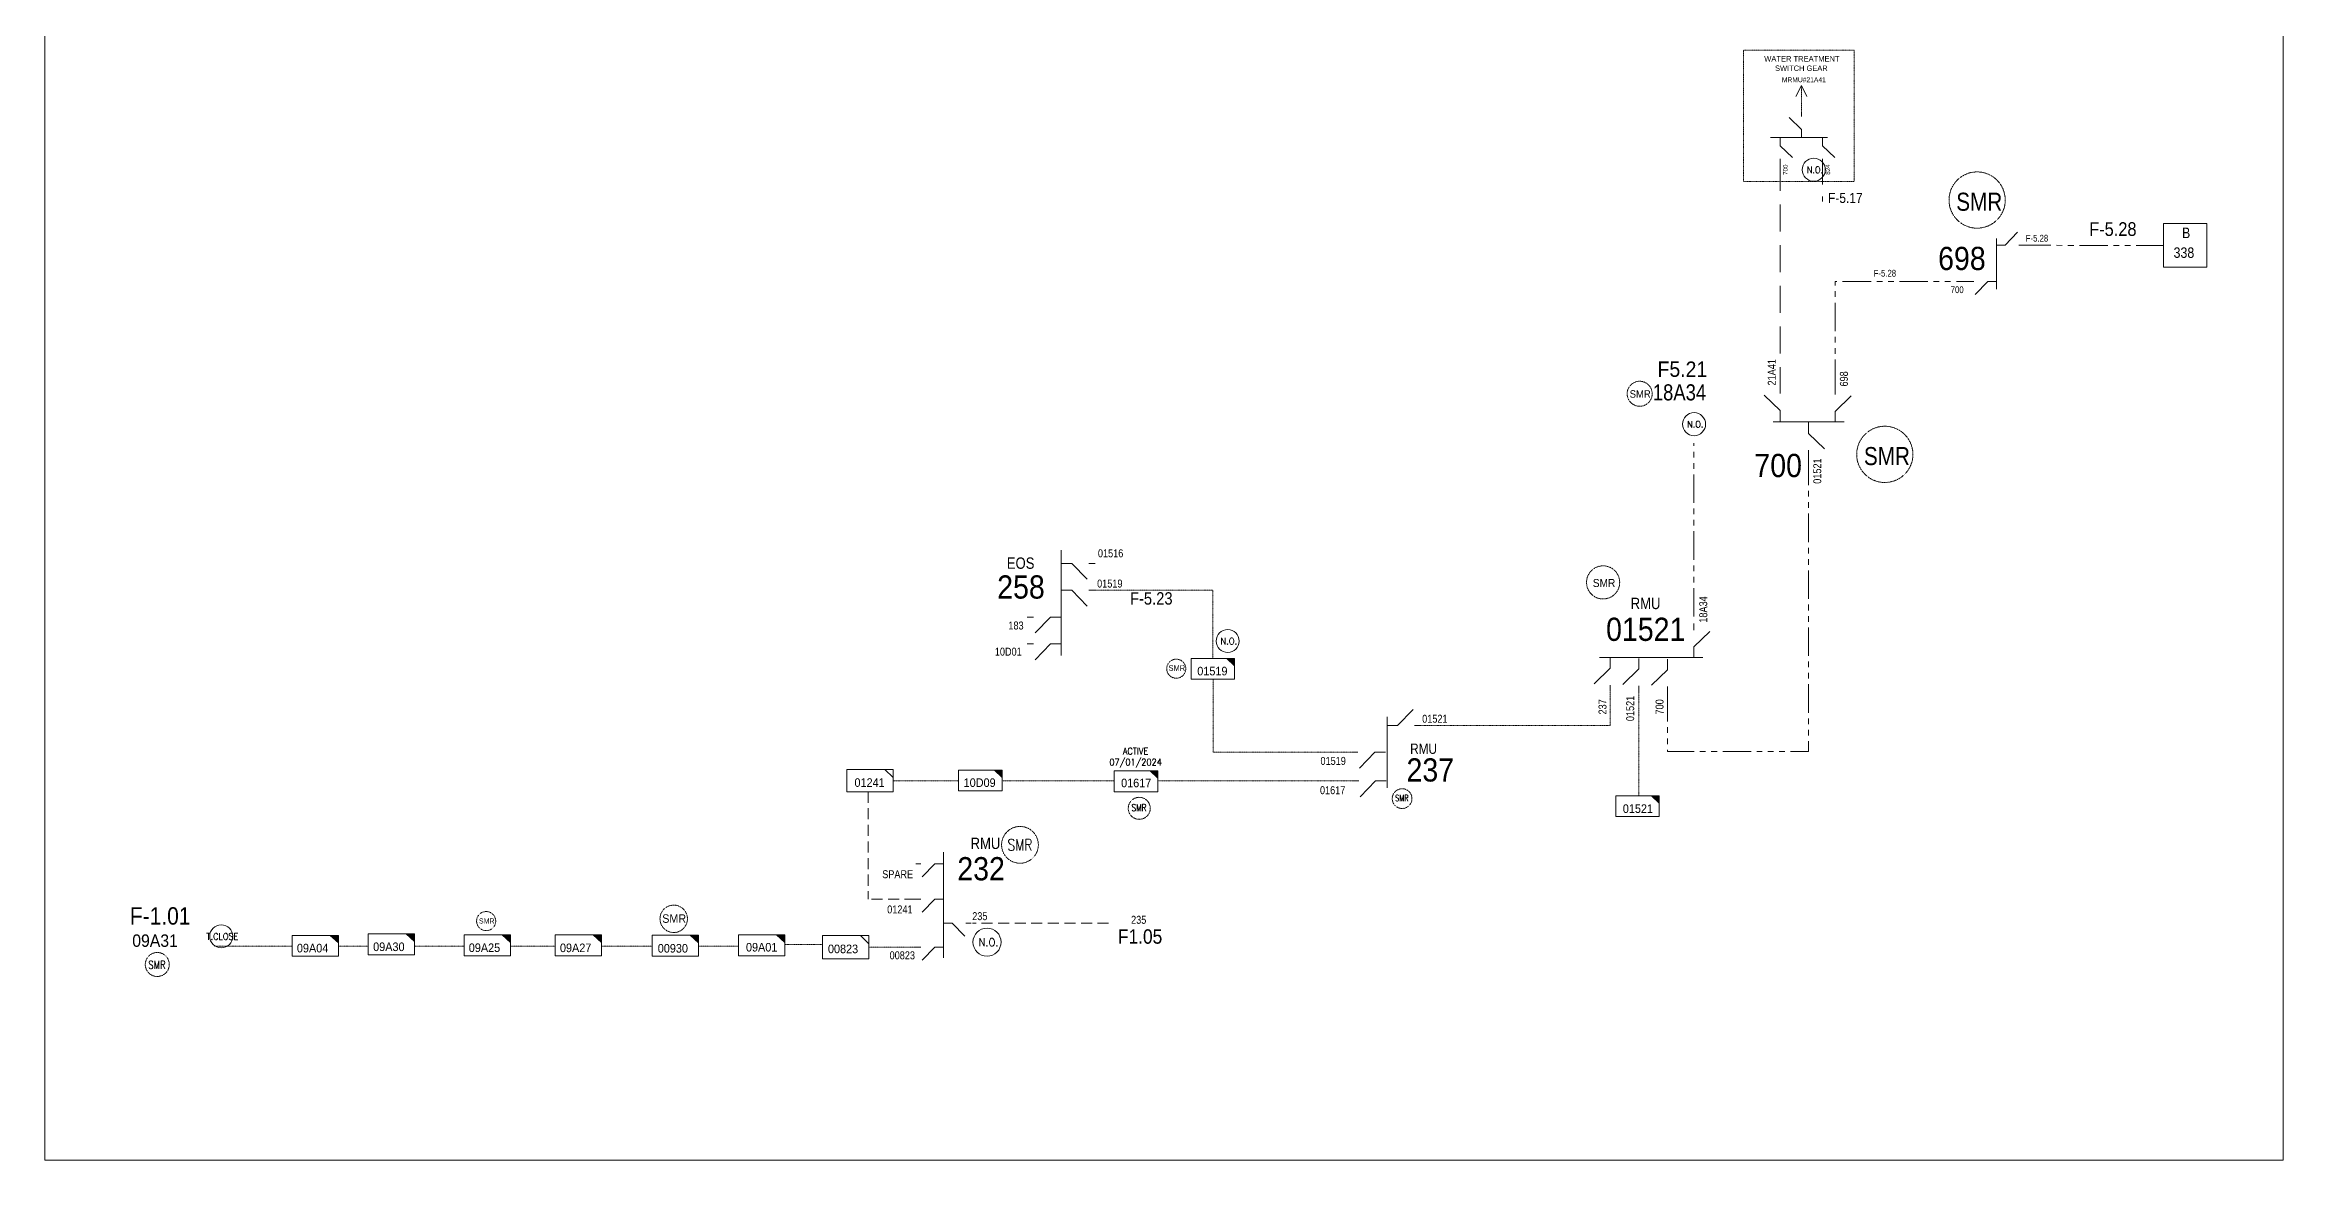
# Model space of a CAD drawing. Header units: metres. Extents: x 65984 to 144644, y -19036 to 23726.
# Drawn here: x 103028 to 103993, y -4626 to -4146 of the extents above; entities that cross this region are included whole.
import ezdxf
from ezdxf.enums import TextEntityAlignment as Align

# ---------------------------------------------------------------- set-up
doc = ezdxf.new("R2010")
doc.units = ezdxf.units.M
doc.header["$MEASUREMENT"] = 0
for name, pattern in [('( Phantom )', [2.5, 1.25, -0.25, 0.25, -0.25, 0.25, -0.25]), ('DGN Style 3', [0.013877, 0, -0.013877]), ('HIDDEN2', [2381.25, 1587.5, -793.75])]:
    doc.linetypes.add(name, pattern=pattern)
doc.layers.get('0').update_dxf_attribs({"color": 95, "lineweight": 40})
for name, color, linetype, lineweight in [('d_eos', 111, 'Continuous', 40), ('d_eos no', 121, 'Continuous', 40), ('d_switch', 95, 'Continuous', 40), ('d_tf no', 6, 'Continuous', 40), ('d_ug cable', 95, 'Continuous', 40), ('d_ug main line', 95, 'Continuous', 40), ('FDR  1  05', 172, 'Continuous', 40), ('FDR  2  19', 172, 'Continuous', 40), ('FDR  4  02', 126, 'Continuous', 40), ('GRID STATION 01', 7, 'Continuous', 40), ('Level 37', 7, 'Continuous', 0), ('O H MAIN FEEDER', 4, 'Continuous', 100), ('SW N O', 114, 'Continuous', 30)]:
    doc.layers.add(name, color=color, linetype=linetype, lineweight=lineweight)
doc.styles.add('NASKHF', font='naskhf.shx', dxfattribs={"height": 8})
doc.styles.add('Style-Arial', font='arial.ttf')
doc.styles.add('Style-ENGINEERING', font='ENGINEERING.shx')
doc.styles.add('Style-msdefault', font='msdefault.shx')
doc.styles.add('Style-STANDARD', font='STANDARD.shx')

# ---------------------------------------------------------------- blocks, each defined once
blk = doc.blocks.new('TF_8')
at = {"color": 0, "linetype": 'ByBlock', "lineweight": -2}
blk.add_line((6.3, 4.95), (9.9, 1.35), dxfattribs=at)
blk.add_3dface([(-10.1, 4.95), (9.9, 4.95), (9.9, -5.05), (-10.1, -5.05)], dxfattribs=at)
blk = doc.blocks.new('exist.us-1000kva')
at = {"color": 0, "linetype": 'ByBlock', "lineweight": -2, "flags": 128}
blk.add_lwpolyline([(40, 12.9), (32.8, 20), (40, 20)], close=True, dxfattribs=at)
at = {"color": 0, "linetype": 'ByBlock', "lineweight": -2, "extrusion": (0, 0, -1)}
blk.add_solid([(-40, 12.9), (-32.8, 20), (-40, 20)], dxfattribs=at)
at = {"color": 0, "linetype": 'ByBlock', "lineweight": -2, "xscale": 2, "yscale": 2}
blk.add_blockref('TF_8', (20.2, 10.1), dxfattribs=at)
blk = doc.blocks.new('*U1008')
at = {"layer": 'SW N O', "color": 3, "lineweight": 13, "ltscale": 0.426762}
blk.add_circle((0, 0), 16.8, dxfattribs=at)
at = {"layer": 'SW N O', "color": 3, "lineweight": 13, "style": 'Style-STANDARD'}
blk.add_text('N.O.', height=9.6, dxfattribs=at).set_placement((1.7, -0.2), align=Align.MIDDLE_CENTER)
blk = doc.blocks.new('*U1221')
at = {"layer": 'SW N O', "color": 3, "lineweight": 13, "ltscale": 0.426762}
blk.add_circle((0, 0), 16.8, dxfattribs=at)
at = {"layer": 'SW N O', "color": 3, "lineweight": 13, "style": 'Style-STANDARD'}
blk.add_text('N.O.', height=9.6, dxfattribs=at).set_placement((1.7, -0.2), align=Align.MIDDLE_CENTER)
blk = doc.blocks.new('*U1222')
at = {"layer": 'SW N O', "color": 1, "lineweight": 13, "ltscale": 0.426762}
blk.add_circle((0, 0), 16.8, dxfattribs=at)
at = {"layer": 'SW N O', "color": 1, "lineweight": 13, "style": 'Style-STANDARD'}
blk.add_text('T.CLOSE', height=9.6, dxfattribs=at).set_placement((1.7, -0.2), align=Align.MIDDLE_CENTER)
blk = doc.blocks.new('*U1223')
at = {"layer": 'd_eos', "color": 2, "linetype": 'Continuous', "lineweight": 13, "ltscale": 0.555394}
for p, q in [((-4.6, 11.3), (-11.4, 18.3)), ((0, 14), (0, -18.3)), ((-12.1, 11.3), (-14.9, 11.3)), ((0, 11.3), (-4.6, 11.3)), ((-4.6, -12.9), (-11.4, -5.9)), ((0, -0.8), (4.7, -0.8)), ((4.7, -0.8), (11.4, -7.8)), ((12.1, -0.8), (14.9, -0.8)), ((-12.1, -12.9), (-14.9, -12.9)), ((0, -12.9), (-4.6, -12.9))]:
    blk.add_line(p, q, dxfattribs=at)

msp = doc.modelspace()

# ---------------------------------------------------------------- linework, layer by layer
at = {"layer": 'd_eos', "color": 2, "linetype": 'Continuous', "lineweight": 13, "ltscale": 0.54966}
for p, q in [((103869.07, -4250.92), (103869.07, -4229.17)), ((103869.07, -4232.07), (103872.8, -4232.07)), ((103872.8, -4232.07), (103878.24, -4226.46)), ((103878.76, -4232.07), (103881.03, -4232.07)), ((103859.37, -4247.72), (103857.11, -4247.72)), ((103865.34, -4247.72), (103859.89, -4253.33)), ((103869.07, -4247.72), (103865.34, -4247.72)), ((103415.46, -4538.96), (103415.46, -4493.39)), ((103405.77, -4498.47), (103403.5, -4498.47)), ((103411.73, -4498.47), (103406.29, -4504.08)), ((103415.46, -4498.47), (103411.73, -4498.47)), ((103405.77, -4513.63), (103403.5, -4513.63)), ((103411.73, -4513.63), (103406.29, -4519.24)), ((103415.46, -4513.63), (103411.73, -4513.63)), ((103415.46, -4523.97), (103419.19, -4523.97)), ((103419.19, -4523.97), (103424.64, -4529.59)), ((103425.16, -4523.97), (103427.42, -4523.97)), ((103405.77, -4534.38), (103403.5, -4534.38)), ((103411.74, -4534.38), (103406.29, -4539.99)), ((103415.46, -4534.38), (103411.74, -4534.38))]:
    msp.add_line(p, q, dxfattribs=at)
at = {"layer": 'd_eos', "color": 2, "linetype": 'Continuous', "lineweight": 13, "ltscale": 0.625574}
for p, q in [((103775.86, -4303.25), (103769, -4296.59)), ((103775.86, -4295.95), (103775.86, -4293.18)), ((103799.66, -4296.32), (103799.66, -4293.55)), ((103799.66, -4303.61), (103806.53, -4296.95)), ((103772.86, -4308.17), (103803.46, -4308.17)), ((103775.86, -4307.8), (103775.86, -4303.25)), ((103788.19, -4308.17), (103788.19, -4313.09)), ((103799.66, -4308.17), (103799.66, -4303.61)), ((103788.19, -4313.09), (103795.05, -4319.75)), ((103788.19, -4320.38), (103788.19, -4323.15)), ((103738.8, -4397.79), (103738.8, -4395.02)), ((103738.8, -4405.08), (103745.67, -4398.42)), ((103738.8, -4409.64), (103738.8, -4405.08)), ((103702.67, -4414.23), (103695.8, -4420.89)), ((103698.11, -4409.64), (103742.6, -4409.64)), ((103702.67, -4409.68), (103702.67, -4414.23)), ((103715, -4414.56), (103708.14, -4421.22)), ((103715, -4410), (103715, -4414.56)), ((103727.33, -4414.86), (103720.47, -4421.52)), ((103727.33, -4410.31), (103727.33, -4414.86)), ((103606.55, -4465.74), (103606.55, -4435.14)), ((103611.11, -4438.93), (103617.77, -4432.07)), ((103606.55, -4438.93), (103611.11, -4438.93)), ((103618.41, -4438.93), (103621.17, -4438.93)), ((103594.04, -4450.4), (103591.27, -4450.4)), ((103601.33, -4450.41), (103594.67, -4457.27)), ((103605.89, -4450.4), (103601.33, -4450.4)), ((103594.34, -4462.74), (103591.57, -4462.74)), ((103601.64, -4462.74), (103594.98, -4469.6)), ((103606.19, -4462.74), (103601.64, -4462.74))]:
    msp.add_line(p, q, dxfattribs=at)
at = {"layer": 'd_eos', "color": 7, "linetype": 'Continuous', "lineweight": 13, "ltscale": 0.625574}
for p, q in [((103466.17, -4408.74), (103466.17, -4363.38)), ((103466.17, -4369.06), (103470.73, -4369.06)), ((103470.73, -4369.06), (103477.39, -4375.92)), ((103478.02, -4369.06), (103480.79, -4369.06)), ((103466.17, -4380.68), (103470.73, -4380.68)), ((103470.73, -4380.68), (103477.39, -4387.54)), ((103478.02, -4380.68), (103480.79, -4380.68)), ((103454.32, -4392.18), (103451.56, -4392.18)), ((103461.62, -4392.18), (103454.96, -4399.05)), ((103466.17, -4392.18), (103461.62, -4392.18)), ((103454.32, -4403.69), (103451.55, -4403.69)), ((103461.62, -4403.68), (103454.96, -4410.55)), ((103466.17, -4403.69), (103461.62, -4403.69)), ((103702.67, -4421.53), (103702.67, -4424.3)), ((103715, -4421.85), (103715, -4424.62)), ((103727.33, -4422.16), (103727.33, -4424.92))]:
    msp.add_line(p, q, dxfattribs=at)
at = {"layer": 'd_ug cable', "color": 206, "linetype": 'DGN Style 3', "lineweight": 13}
msp.add_line((103715, -4424.62), (103715, -4469.15), dxfattribs=at)
at = {"layer": 'd_ug cable', "color": 206, "linetype": 'HIDDEN2', "lineweight": 13, "ltscale": 0.003}
for p, q in [((103403.5, -4513.63), (103383.08, -4513.63)), ((103486.63, -4524.06), (103428.02, -4524.06))]:
    msp.add_line(p, q, dxfattribs=at)
at = {"layer": 'd_ug cable', "color": 206, "linetype": 'DGN Style 3', "lineweight": 13, "flags": 128}
for points in [[(103480.79, -4380.68), (103531.51, -4380.68), (103531.51, -4410.01)], [(103591.37, -4450.4), (103531.65, -4450.4), (103531.65, -4418.94)], [(103621.17, -4438.93), (103702.67, -4438.93), (103702.67, -4424.3)], [(103422.05, -4462.74), (103393.77, -4462.74)], [(103489.07, -4462.74), (103440.81, -4462.74)], [(103591.57, -4462.74), (103507.87, -4462.74)], [(103154.94, -4533.93), (103167.65, -4533.93)], [(103187.78, -4533.93), (103208.96, -4533.93)], [(103228.9, -4533.93), (103248.1, -4533.93)], [(103268.1, -4533.93), (103289.86, -4533.93)], [(103309.86, -4533.93), (103327.13, -4533.93)], [(103347.33, -4533.2), (103363.3, -4533.2)], [(103383.3, -4534.38), (103403.75, -4534.38)]]:
    msp.add_lwpolyline(points, dxfattribs=at)
at = {"layer": 'd_ug cable', "color": 206, "linetype": 'HIDDEN2', "lineweight": 13, "ltscale": 0.003}
msp.add_lwpolyline([(103383.08, -4467.4), (103383.08, -4513.63)], dxfattribs=at)
at = {"layer": 'd_ug cable', "color": 31, "linetype": 'DGN Style 3', "lineweight": 13, "flags": 128}
msp.add_lwpolyline([(103101.43, -4533.93), (103134.92, -4533.93)], dxfattribs=at)
at = {"layer": 'd_ug cable', "color": 2, "linetype": 'DGN Style 3', "lineweight": 13}
for centre, radius in [((103860.78, -4212.59), 12.11), ((103715.4, -4296.02), 5.39), ((103821.01, -4322.13), 12.11), ((103699.65, -4377.27), 7.14), ((103515.76, -4414.44), 4.11), ((103218.44, -4523.13), 4.12), ((103299.24, -4522.16), 5.91), ((103076.76, -4541.83), 5.17)]:
    msp.add_circle(centre, radius, dxfattribs=at)
at = {"layer": 'd_ug cable', "color": 1, "linetype": 'DGN Style 3', "lineweight": 13}
for centre, radius in [((103499.81, -4474.57), 4.74), ((103613.05, -4470.39), 4.26), ((103448.42, -4490.29), 7.92)]:
    msp.add_circle(centre, radius, dxfattribs=at)
at = {"layer": 'd_ug main line', "color": 206, "linetype": 'HIDDEN2', "lineweight": 13, "ltscale": 0.00735}
msp.add_lwpolyline([(103775.86, -4197), (103775.86, -4293.18)], dxfattribs=at)
at = {"layer": 'd_ug main line', "color": 206, "linetype": 'HIDDEN2', "lineweight": 13, "ltscale": 0.006615}
msp.add_lwpolyline([(103794.12, -4195.35), (103794.12, -4213.21)], dxfattribs=at)
at = {"layer": 'd_ug main line', "color": 206, "linetype": '( Phantom )', "lineweight": 13, "ltscale": 9.8, "flags": 128}
for points in [[(103880.33, -4232.07), (103941.07, -4232.19)], [(103799.66, -4293.55), (103799.66, -4247.72), (103857.11, -4247.72)], [(103738.7, -4392.02), (103738.7, -4346.19), (103738.7, -4317.37)], [(103788.19, -4323.15), (103788.19, -4450.08), (103767.09, -4450.08)], [(103727.33, -4424.92), (103727.33, -4450.08), (103767.09, -4450.08)]]:
    msp.add_lwpolyline(points, dxfattribs=at)
at = {"layer": 'FDR  2  19', "color": 60, "linetype": 'DGN Style 3', "lineweight": 13}
msp.add_line((103785.05, -4175.56), (103785.05, -4163.29), dxfattribs=at)
at = {"layer": 'FDR  2  19', "color": 60, "linetype": 'Continuous', "lineweight": 13, "flags": 128}
msp.add_lwpolyline([(103782.73, -4167.94), (103785.05, -4163.29), (103787.38, -4167.94)], dxfattribs=at)
at = {"layer": 'FDR  4  02', "color": 231, "linetype": 'DGN Style 3', "lineweight": 13, "flags": 128}
msp.add_lwpolyline([(103807.88, -4204.56), (103760.14, -4204.56), (103760.14, -4148.01), (103807.88, -4148.01)], close=True, dxfattribs=at)
at = {"layer": 'GRID STATION 01', "color": 206, "lineweight": 13, "ltscale": 0.379284, "flags": 128}
msp.add_lwpolyline([(103959.81, -4241.44), (103959.81, -4222.71), (103941.07, -4222.71), (103941.07, -4241.44)], close=True, dxfattribs=at)
at = {"layer": 'O H MAIN FEEDER', "color": 140, "linetype": 'Continuous', "lineweight": 13, "flags": 128}
msp.add_lwpolyline([(103028.29, -3970.83), (103992.66, -3970.83), (103992.66, -4626.12), (103028.29, -4626.12)], close=True, dxfattribs=at)

# ---------------------------------------------------------------- block references
at = {"layer": 'd_eos', "color": 2, "linetype": 'Continuous', "lineweight": 13, "ltscale": 0.555394, "extrusion": (0, 0, -1), "xscale": 0.7570220540343445, "yscale": 0.7570220540343445, "zscale": 0.7570220540343445, "rotation": 90.00000000000004}
msp.add_blockref('*U1223', (-103785.66, -4185.71), dxfattribs=at)
at = {"layer": 'FDR  1  05', "color": 2, "linetype": 'Continuous', "lineweight": 13, "xscale": 0.47, "yscale": 0.45, "zscale": 0.4267622666565712, "rotation": 359.9999999999999}
msp.add_blockref('exist.us-1000kva', (103522.11, -4419.01), dxfattribs=at)
at = {"layer": 'FDR  1  05', "color": 206, "linetype": 'Continuous', "lineweight": 13, "yscale": 0.95, "zscale": 0.4267622666565712}
msp.add_blockref('TF_8', (103383.87, -4462.6), dxfattribs=at)
at = {"layer": 'FDR  1  05', "color": 206, "linetype": 'Continuous', "lineweight": 13, "xscale": 0.47, "yscale": 0.45, "zscale": 0.4267622666565712, "rotation": 359.9999999999999}
for p in [(103421.98, -4467.08), (103705.06, -4478.15)]:
    msp.add_blockref('exist.us-1000kva', p, dxfattribs=at)
at = {"layer": 'FDR  1  05', "color": 206, "linetype": 'Continuous', "lineweight": 13, "xscale": 0.5, "yscale": 0.45, "zscale": 0.4267622666565712}
for p in [(103134.87, -4538.27), (103167.57, -4537.65), (103248.14, -4538.06), (103327.13, -4538.06)]:
    msp.add_blockref('exist.us-1000kva', p, dxfattribs=at)
at = {"layer": 'FDR  1  05', "color": 2, "linetype": 'Continuous', "lineweight": 13, "xscale": 0.5, "yscale": 0.45, "zscale": 0.4267622666565712}
for p in [(103208.9, -4538.06), (103289.9, -4538.22)]:
    msp.add_blockref('exist.us-1000kva', p, dxfattribs=at)
at = {"layer": 'FDR  1  05', "color": 206, "linetype": 'Continuous', "lineweight": 13, "zscale": 0.4267622666565712}
msp.add_blockref('TF_8', (103373.4, -4534.33), dxfattribs=at)
at = {"layer": 'FDR  4  02', "color": 2, "linetype": 'Continuous', "lineweight": 13, "xscale": 0.47, "yscale": 0.45, "zscale": 0.4267622666565712, "rotation": 359.9999999999999}
msp.add_blockref('exist.us-1000kva', (103489.07, -4467.4), dxfattribs=at)
at = {"layer": 'SW N O', "color": 3, "lineweight": 13}
for name, p, xscale, yscale, zscale in [('*U1008', (103790.41, -4199.55), 0.2950694635422144, 0.2950694635422144, 0.2950694635422144), ('*U1008', (103738.85, -4309.12), 0.2950694635422144, 0.2950694635422144, 0.2950694635422144), ('*U1008', (103537.91, -4402.52), 0.2950694635422144, 0.2950694635422144, 0.2950694635422144), ('*U1221', (103434.23, -4532.2), 0.3603982908641751, 0.3603982908641751, 0.3603982908641751)]:
    msp.add_blockref(name, p, dxfattribs=dict(at, xscale=xscale, yscale=yscale, zscale=zscale))
at = {"layer": 'SW N O', "color": 1, "lineweight": 13, "xscale": 0.2950694635422144, "yscale": 0.2950694635422144, "zscale": 0.2950694635422144}
msp.add_blockref('*U1222', (103104.32, -4529.68), dxfattribs=at)

# ---------------------------------------------------------------- texts
at = {"layer": 'd_eos no', "color": 2, "linetype": 'Continuous', "lineweight": 13, "style": 'Style-Arial', "width": 0.88}
msp.add_text('698', height=10, dxfattribs=at).set_placement((103843.97, -4242.75))
for s, p in [('700', (103785.32, -4321.91)), ('232', (103441.93, -4495.58))]:
    msp.add_text(s, height=10, dxfattribs=at).set_placement(p, align=Align.TOP_RIGHT)
at = {"layer": 'd_eos no', "color": 7, "linetype": 'Continuous', "lineweight": 13, "style": 'Style-Arial', "width": 0.88}
msp.add_text('258', height=10, dxfattribs=at).set_placement((103438.6, -4374.24), align=Align.TOP_LEFT)
at = {"layer": 'd_eos no', "color": 2, "linetype": 'Continuous', "lineweight": 13, "style": 'Style-Arial', "width": 0.88}
for s, p in [('01521', (103700.93, -4392.46)), ('237', (103614.94, -4453.03))]:
    msp.add_text(s, height=10, dxfattribs=at).set_placement(p, align=Align.TOP_LEFT)
at = {"layer": 'd_switch', "color": 7, "linetype": 'Continuous', "lineweight": 13, "style": 'Style-ENGINEERING', "width": 0.857143}
for s, height, rotation, p in [('700', 1.947, 90, (103777.2, -4201.76)), ('824', 1.947, 90, (103795.51, -4201.7)), ('21A41', 3.43, 90, (103770.59, -4292.45)), ('698', 3.43, 89.99963, (103801.66, -4292.91))]:
    msp.add_text(s, height=height, rotation=rotation, dxfattribs=at).set_placement(p, align=Align.TOP_LEFT)
at = {"layer": 'd_switch', "color": 1, "linetype": 'Continuous', "lineweight": 30, "ltscale": 0.964845, "style": 'Style-ENGINEERING', "width": 0.857143}
for p in [(103851.8, -4209.44), (103812.02, -4318.98)]:
    msp.add_text('SMR', height=7.777, rotation=0.00263, dxfattribs=at).set_placement(p, align=Align.TOP_LEFT)
at = {"layer": 'd_switch', "color": 7, "linetype": 'Continuous', "lineweight": 13, "style": 'Style-msdefault', "width": 0.857143}
for p in [(103881.74, -4227.58), (103816.2, -4242.66)]:
    msp.add_text('F-5.28', height=2.92, dxfattribs=at).set_placement(p, align=Align.TOP_LEFT)
at = {"layer": 'd_switch', "color": 2, "linetype": 'Continuous', "lineweight": 13, "style": 'Style-msdefault', "width": 0.857143}
msp.add_text('700', height=2.92, dxfattribs=at).set_placement((103849.39, -4249.75), align=Align.TOP_LEFT)
at = {"layer": 'd_switch', "color": 121, "linetype": 'Continuous', "lineweight": 13, "ltscale": 1.678838, "style": 'Style-ENGINEERING', "width": 0.857143}
msp.add_text('18A34', height=6.923, dxfattribs=at).set_placement((103721.08, -4291.96), align=Align.TOP_LEFT)
at = {"layer": 'd_switch', "color": 7, "linetype": 'Continuous', "lineweight": 13, "style": 'Style-ENGINEERING', "width": 0.857143}
msp.add_text('01521', height=3.43, rotation=90.00037, dxfattribs=at).set_placement((103790.2, -4323.86), align=Align.TOP_RIGHT)
at = {"layer": 'd_switch', "color": 95, "linetype": 'Continuous', "lineweight": 13, "style": 'Style-ENGINEERING', "width": 0.857143}
for s, p in [('01516', (103482.01, -4363.02)), ('01519', (103481.66, -4376.05)), ('183', (103443.43, -4394.12)), ('10D01', (103437.59, -4405.38))]:
    msp.add_text(s, height=3.43, dxfattribs=at).set_placement(p, align=Align.TOP_LEFT)
at = {"layer": 'd_switch', "color": 5, "linetype": 'Continuous', "lineweight": 13, "style": 'Style-ENGINEERING', "width": 0.857143}
msp.add_text('18A34', height=3.43, rotation=90, dxfattribs=at).set_placement((103741.07, -4394.61), align=Align.TOP_LEFT)
at = {"layer": 'd_switch', "color": 206, "linetype": 'Continuous', "lineweight": 13, "style": 'Style-ENGINEERING', "width": 0.857143}
for s, p in [('01521', (103709.6, -4437.02)), ('237', (103697.67, -4434.15)), ('700', (103722.25, -4434.16))]:
    msp.add_text(s, height=3.43, rotation=90, dxfattribs=at).set_placement(p, align=Align.TOP_LEFT)
for s, p in [('01521', (103621.69, -4434.27)), ('01519', (103577.88, -4452.43)), ('01617', (103577.67, -4465.04))]:
    msp.add_text(s, height=3.43, dxfattribs=at).set_placement(p, align=Align.TOP_LEFT)
at = {"layer": 'd_switch', "color": 7, "linetype": 'Continuous', "lineweight": 13, "style": 'Style-ENGINEERING', "width": 0.857143}
for s, p in [('SPARE', (103402.4, -4501.23)), ('01241', (103402.15, -4516.39)), ('235', (103434.4, -4519.29)), ('235', (103502.85, -4520.85)), ('00823', (103403.19, -4536.16))]:
    msp.add_text(s, height=3.43, dxfattribs=at).set_placement(p, align=Align.TOP_RIGHT)
at = {"layer": 'd_tf no', "color": 60, "lineweight": 13, "style": 'Style-msdefault', "width": 0.945946}
for s, height, p in [('WATER TREATMENT', 2.3618, (103769.06, -4150.58)), ('SWITCH GEAR', 2.3367, (103773.72, -4154.66)), ('MRMU#21A41', 2.1, (103776.67, -4159.75))]:
    msp.add_text(s, height=height, dxfattribs=at).set_placement(p, align=Align.TOP_LEFT)
at = {"layer": 'd_tf no', "color": 55, "linetype": 'Continuous', "lineweight": 13, "style": 'Style-msdefault', "width": 0.945946}
msp.add_text('F5.21', height=6.609, dxfattribs=at).set_placement((103723.11, -4282.13), align=Align.TOP_LEFT)
at = {"layer": 'd_tf no', "color": 1, "linetype": 'Continuous', "lineweight": 40, "style": 'Style-msdefault', "width": 0.945946}
for height, p in [(3.222, (103711.09, -4294.5)), (3.447, (103695.21, -4375.79)), (2.46, (103512.44, -4412.92)), (3.655, (103294.3, -4520.22))]:
    msp.add_text('SMR', height=height, dxfattribs=at).set_placement(p, align=Align.TOP_LEFT)
at = {"layer": 'd_tf no', "color": 2, "linetype": 'Continuous', "lineweight": 13, "style": 'Style-msdefault', "width": 0.945946}
for s, p in [('01519', (103524.81, -4413.61)), ('09A25', (103210.95, -4532.75)), ('00930', (103292.37, -4533))]:
    msp.add_text(s, height=3.7, dxfattribs=at).set_placement(p, align=Align.TOP_LEFT)
at = {"layer": 'd_tf no', "color": 206, "linetype": 'Continuous', "lineweight": 13, "style": 'Style-msdefault', "width": 0.945946}
for s, p in [('01241', (103377.12, -4461.62)), ('10D09', (103424.15, -4461.66)), ('01521', (103708.14, -4472.85)), ('09A30', (103169.76, -4532.34)), ('09A01', (103330.37, -4532.54)), ('09A04', (103136.9, -4532.92)), ('09A27', (103250.23, -4532.81)), ('00823', (103365.69, -4533.26))]:
    msp.add_text(s, height=3.7, dxfattribs=at).set_placement(p, align=Align.TOP_LEFT)
at = {"layer": 'd_tf no', "color": 1, "linetype": 'Continuous', "lineweight": 40, "insert": (103215.33, -4521.99), "char_height": 2.1924, "attachment_point": 1, "style": 'NASKHF'}
msp.add_mtext('\\Fmsdefault;\\H1x;\\W0.945946;SMR^I', dxfattribs=at)
at = {"layer": 'd_tf no', "color": 2, "linetype": 'Continuous', "lineweight": 13, "insert": (103065.99, -4528.87), "char_height": 5.363, "attachment_point": 1, "style": 'NASKHF'}
msp.add_mtext('\\Fmsdefault;\\H1x;\\W0.945946;09A31', dxfattribs=at)
at = {"layer": 'FDR  4  02', "color": 121, "linetype": 'Continuous', "lineweight": 13, "style": 'Style-msdefault', "width": 0.945946}
msp.add_text('01617', height=3.7, dxfattribs=at).set_placement((103491.99, -4461.8), align=Align.TOP_LEFT)
at = {"layer": 'FDR  4  02', "color": 121, "linetype": 'Continuous', "lineweight": 13, "insert": (103498.24, -4452.75), "char_height": 2.839, "attachment_point": 5, "rotation": 359.99944, "style": 'Style-STANDARD'}
msp.add_mtext('ACTIVE\\P07/01/2024', dxfattribs=at)
at = {"layer": 'GRID STATION 01', "color": 55, "linetype": 'Continuous', "lineweight": 13, "style": 'Style-msdefault'}
for s, height, width, p in [('F-5.17', 4.332, 0.888889, (103796.56, -4209.52)), ('F-1.01', 7.519, 0.9, (103064.92, -4517.14)), ('F1.05', 6.21, 0.9, (103490.62, -4526.67))]:
    msp.add_text(s, height=height, dxfattribs=dict(at, width=width)).set_placement(p, align=Align.TOP_LEFT)
at = {"layer": 'GRID STATION 01', "linetype": 'Continuous', "lineweight": 13, "style": 'Style-msdefault', "width": 0.888889}
msp.add_text('F-5.28', height=5.94, dxfattribs=at).set_placement((103909.05, -4222.13), align=Align.TOP_LEFT)
at = {"layer": 'GRID STATION 01', "color": 206, "linetype": 'Continuous', "lineweight": 13, "style": 'Style-msdefault', "width": 0.888889}
for s, p in [('338', (103945.41, -4233)), ('B', (103949.06, -4224.49))]:
    msp.add_text(s, height=4.5, dxfattribs=at).set_placement(p, align=Align.TOP_LEFT)
at = {"layer": 'GRID STATION 01', "color": 2, "linetype": 'Continuous', "lineweight": 13, "style": 'Style-msdefault', "width": 0.888889}
msp.add_text('F-5.23', height=5.346, dxfattribs=at).set_placement((103495.81, -4381.49), align=Align.TOP_LEFT)
at = {"layer": 'Level 37', "color": 7, "linetype": 'Continuous', "lineweight": 13, "style": 'Style-msdefault', "width": 0.86}
msp.add_text('EOS', height=4.9, rotation=0.00037, dxfattribs=at).set_placement((103454.65, -4366.52), align=Align.TOP_RIGHT)
at = {"layer": 'Level 37', "color": 2, "linetype": 'Continuous', "lineweight": 13, "style": 'Style-msdefault', "width": 0.86}
msp.add_text('RMU', height=4.9, rotation=0.00037, dxfattribs=at).set_placement((103724.36, -4383.87), align=Align.TOP_RIGHT)
at = {"layer": 'Level 37', "color": 2, "linetype": 'Continuous', "lineweight": 13, "ltscale": 0.9, "style": 'Style-msdefault', "width": 0.86}
msp.add_text('RMU', height=4.41, rotation=359.99963, dxfattribs=at).set_placement((103616.53, -4446.7), align=Align.TOP_LEFT)
at = {"layer": 'Level 37', "color": 2, "linetype": 'Continuous', "lineweight": 13, "ltscale": 0.6561, "style": 'Style-STANDARD', "width": 0.854701}
msp.add_text('SMR', height=2.948, dxfattribs=at).set_placement((103499.69, -4474.27), align=Align.MIDDLE_CENTER)
at = {"layer": 'Level 37', "color": 2, "linetype": 'Continuous', "lineweight": 13, "ltscale": 0.59049, "style": 'Style-STANDARD', "width": 0.854701}
msp.add_text('SMR', height=2.654, dxfattribs=at).set_placement((103612.94, -4470.11), align=Align.MIDDLE_CENTER)
at = {"layer": 'Level 37', "color": 2, "linetype": 'Continuous', "lineweight": 13, "style": 'Style-msdefault', "width": 0.86}
msp.add_text('RMU', height=4.9, rotation=359.99963, dxfattribs=at).set_placement((103427.14, -4487.19), align=Align.TOP_LEFT)
at = {"layer": 'Level 37', "color": 2, "linetype": 'Continuous', "lineweight": 13, "ltscale": 0.932672, "style": 'Style-STANDARD', "width": 0.854701}
msp.add_text('SMR', height=4.96, dxfattribs=at).set_placement((103448.42, -4490.29), align=Align.MIDDLE_CENTER)
at = {"layer": 'Level 37', "color": 1, "linetype": 'Continuous', "lineweight": 13, "ltscale": 0.699547, "style": 'Style-STANDARD', "width": 0.854701}
msp.add_text('SMR', height=3.404, dxfattribs=at).set_placement((103076.6, -4541.97), align=Align.MIDDLE_CENTER)

doc.saveas('drawing.dxf')
